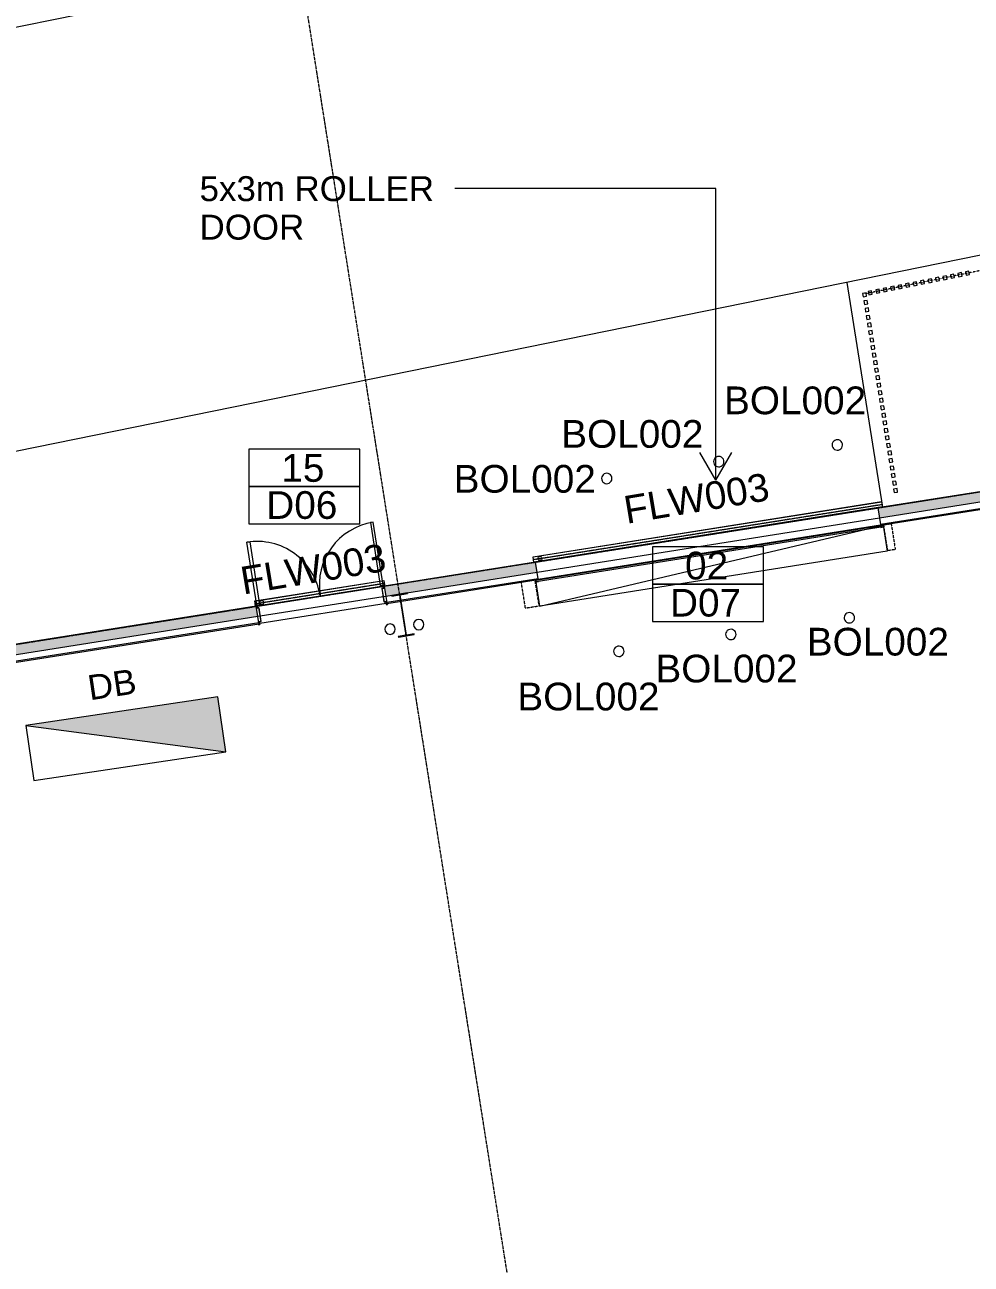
# Model space of a CAD drawing. Header units: millimetres. Extents: x -2612262 to -2065320, y 3717813 to 4283368.
# Drawn here: x -2289894 to -2276245, y 4035280 to 4053167 of the extents above; entities that cross this region are included whole.
import ezdxf

# ---------------------------------------------------------------- set-up
doc = ezdxf.new("R2010")
doc.units = ezdxf.units.MM
for name, pattern in [('Aligning Line', [3.2004, 1.6002, -1.6002]), ('Dash Small', [9, 3, -1.5, 3, -1.5]), ('Dash Tight', [1.2, 0.6, -0.6]), ('Grid Line', [21, 12, -3, 3, -3]), ('Hidden', [6, 4, -2]), ('Overhead', [4, 2.5, -1.5])]:
    doc.linetypes.add(name, pattern=pattern)
for name, color, linetype, lineweight in [('A-ANNO-KEYN', 231, 'Continuous', 5), ('A-DETL', 90, 'Continuous', 18), ('A-DETL-GENF', 92, 'Continuous', 5), ('A-DOOR', 31, 'Continuous', 5), ('A-DOOR-FRAM', 31, 'Continuous', 5), ('A-DOOR-IDEN', 31, 'Continuous', 5), ('A-FLOR', 192, 'Continuous', 5), ('A-FLOR-OVHD', 1, 'Overhead', 13), ('A-GENM', 13, 'Continuous', 5), ('A-GENM-HDLN', 13, 'Hidden', 5), ('A-GLAZ-CWMG', 51, 'Continuous', 5), ('A-WALL', 113, 'Continuous', 5), ('A-WALL-FNSH', 113, 'Continuous', 13), ('A-WALL-PATT', 111, 'Continuous', 13), ('G-ANNO-REFR', 1, 'Aligning Line', 5), ('G-ANNO-TEXT', 231, 'Continuous', 5), ('P-SANR-FIXT', 6, 'Continuous', 5), ('Q-SPCQ', 91, 'Continuous', 5), ('S-BEAM', 12, 'Continuous', 5), ('S-GRID', 1, 'Continuous', 5)]:
    doc.layers.add(name, color=color, linetype=linetype, lineweight=lineweight)
doc.styles.add('Arial', font='arial.ttf', dxfattribs={"height": 500})
doc.styles.add('Arial_2', font='arial.ttf', dxfattribs={"height": 400})
doc.styles.add('Arial_4', font='arial.ttf', dxfattribs={"height": 360})
picture_1 = doc.add_image_def('image1.jpg', size_in_pixel=(6528, 5638))

# ---------------------------------------------------------------- blocks, each defined once
blk = doc.blocks.new('Door-Hinge-Double EXTERNAL - 2340x920x920x40-Solid Core-Metal Frame-Double Rebate Wraparound GRILLE-958845-GA - Part B')
at = {"layer": 'A-DOOR'}
for p, q in [((-921, 142), (-921, 1062)), ((-921, 1062), (-881, 1062)), ((-881, 1062), (-881, 142)), ((921, 1062), (881, 1062)), ((881, 1062), (881, 142)), ((921, 142), (921, 1062)), ((-881, 142), (-921, 142)), ((881, 142), (921, 142))]:
    blk.add_line(p, q, dxfattribs=at)
for centre, start, end in [((-921, 142), 360, 90), ((921, 142), 90, 180)]:
    blk.add_arc(centre, 920, start, end, dxfattribs=at)
blk = doc.blocks.new('X_Door-Frame-Metal - Standard-2852210-GA - Part B')
at = {"layer": 'A-DOOR-FRAM'}
for p, q in [((-923, 142), (-943, 142)), ((-943, 142), (-943, 128)), ((-943, 128), (-928, 128)), ((-941, 130), (-941, 140)), ((-941, 140), (-925, 140)), ((-941, 140), (-941, 130)), ((-928, 130), (-941, 130)), ((-928, 128), (-928, 130)), ((-925, 140), (-925, 99)), ((-925, 99), (-900, 99)), ((-923, 101), (-923, 142)), ((-898, 101), (-923, 101)), ((-900, 99), (-900, -99)), ((-898, -101), (-898, 101)), ((923, 101), (898, 101)), ((898, 101), (898, -101)), ((900, -99), (900, 99)), ((900, 99), (925, 99)), ((943, 142), (923, 142)), ((923, 142), (923, 101)), ((925, 99), (925, 140)), ((925, 140), (941, 140)), ((941, 130), (928, 130)), ((928, 130), (928, 128)), ((928, 128), (943, 128)), ((941, 140), (941, 130)), ((941, 130), (941, 140)), ((943, 128), (943, 142)), ((-928, -128), (-943, -128)), ((-943, -128), (-943, -142)), ((-943, -142), (-923, -142)), ((-941, -130), (-928, -130)), ((-941, -140), (-941, -130)), ((-941, -130), (-941, -140)), ((-925, -140), (-941, -140)), ((-928, -130), (-928, -128)), ((-900, -99), (-925, -99)), ((-925, -99), (-925, -140)), ((-923, -142), (-923, -101)), ((-923, -101), (-898, -101)), ((898, -101), (923, -101)), ((925, -99), (900, -99)), ((923, -101), (923, -142)), ((923, -142), (943, -142)), ((925, -140), (925, -99)), ((941, -140), (925, -140)), ((943, -128), (928, -128)), ((928, -128), (928, -130)), ((928, -130), (941, -130)), ((941, -130), (941, -140)), ((941, -140), (941, -130)), ((943, -142), (943, -128))]:
    blk.add_line(p, q, dxfattribs=at)
blk = doc.blocks.new('Rectangular Mullion - 50 x 50mm-1158589-GA - Part B')
at = {"layer": 'A-GLAZ-CWMG'}
for p, q in [((-25, 25), (25, 25)), ((-25, -25), (-25, 25)), ((25, 25), (25, -25)), ((25, -25), (-25, -25))]:
    blk.add_line(p, q, dxfattribs=at)
blk = doc.blocks.new('Structural Framing 20 - Structural Framing 1-1264715-GA - Part B')
at = {"layer": 'S-BEAM', "lineweight": 13}
for p, q in [((-2284375, 4044968), (-2284602, 4044932)), ((-2284602, 4044932), (-2284601, 4044922)), ((-2284601, 4044922), (-2284492, 4044940)), ((-2284492, 4044940), (-2284400, 4044357)), ((-2284482, 4044941), (-2284374, 4044958)), ((-2284390, 4044358), (-2284482, 4044941)), ((-2284374, 4044958), (-2284375, 4044968)), ((-2284400, 4044357), (-2284508, 4044340)), ((-2284508, 4044340), (-2284507, 4044330)), ((-2284507, 4044330), (-2284280, 4044366)), ((-2284281, 4044376), (-2284390, 4044358)), ((-2284280, 4044366), (-2284281, 4044376))]:
    blk.add_line(p, q, dxfattribs=at)
blk = doc.blocks.new('Downpipe - Straight - 01 - 150D-1493271-GA - Part B')
at = {"layer": 'P-SANR-FIXT'}
for start, end in [(0, 180), (360, 180), (180, 0), (180, 360)]:
    blk.add_arc((-40, 100), 75, start, end, dxfattribs=at)
blk = doc.blocks.new('aba - Plumbing Fixtures - Strip Drain - Stormtech - Custom Ass - FLW003 _Doors_-2277261-GA - Part B')
at = {"layer": 'A-GENM'}
blk.add_circle((0, -95), 30, dxfattribs=at)
at = {"layer": 'A-GENM-HDLN'}
blk.add_line((0, 10), (0, -5088), dxfattribs=at)
at = {"layer": 'P-SANR-FIXT'}
for p, q in [((-41, 0), (-38, 0)), ((-38, -5088), (-38, 0)), ((0, 0), (0, -5088)), ((38, 0), (41, 0)), ((38, 0), (38, -5088)), ((41, 0), (41, -5088)), ((-41, -21), (-41, -5021))]:
    blk.add_line(p, q, dxfattribs=at)
blk = doc.blocks.new('Door-Roller-Standard - D07_5000x3000x20-Flat-Standard Motor-Anodised Clear 2-2276732-GA - Part B')
at = {"layer": 'A-DOOR', "linetype": 'Dash Small'}
for p, q in [((-2750, -127), (-2750, -505)), ((-2545, -127), (-2750, -127)), ((-2545, -505), (-2545, -127)), ((2545, -127), (2655, -127)), ((2545, -505), (2545, -127)), ((2655, -127), (2655, -505)), ((-2750, -505), (-2545, -505)), ((2655, -505), (2545, -505))]:
    blk.add_line(p, q, dxfattribs=at)
at = {"layer": 'A-DOOR-FRAM'}
for p, q in [((-2545, -127), (-2545, -157)), ((-2500, -127), (-2545, -127)), ((-2545, -157), (-2500, -157)), ((-2541, -155), (-2541, -129)), ((-2541, -129), (-2500, -129)), ((-2500, -155), (-2541, -155)), ((-2500, -129), (-2500, -127)), ((-2500, -157), (-2500, -155)), ((2545, -127), (2500, -127)), ((2500, -127), (2500, -129)), ((2500, -129), (2541, -129)), ((2541, -155), (2500, -155)), ((2500, -155), (2500, -157)), ((2500, -157), (2545, -157)), ((2541, -129), (2541, -155)), ((2545, -157), (2545, -127))]:
    blk.add_line(p, q, dxfattribs=at)
blk = doc.blocks.new('X_Door-Panel-Roller-Standard - Standard-2852217-GA - Part B')
at = {"layer": 'A-DOOR'}
for p, q in [((-2535, -368), (2535, 10)), ((-2535, -368), (-2535, 10)), ((-2535, 10), (2535, 10)), ((2535, 10), (-2535, 10)), ((-2535, 10), (-2535, -10)), ((2535, 10), (2535, -368)), ((2535, -10), (2535, 10)), ((-2535, -10), (2535, -10)), ((2535, -368), (-2535, -368))]:
    blk.add_line(p, q, dxfattribs=at)
blk = doc.blocks.new('Bollard_Typical - 150mm Diameter - BOL002 _removable_-1561748-GA - Part B')
at = {"layer": 'Q-SPCQ'}
for start, end in [(360, 180), (180, 0)]:
    blk.add_arc((1.2, -75), 75, start, end, dxfattribs=at)
blk = doc.blocks.new('aba - Plumbing Fixtures - Strip Drain - Stormtech - Custom Ass - FLW003 _Doors_-V52-GA - Part B')
at = {"layer": 'A-GENM'}
blk.add_circle((0, -95), 30, dxfattribs=at)
at = {"layer": 'A-GENM-HDLN'}
blk.add_line((0, 10), (0, -1896), dxfattribs=at)
at = {"layer": 'P-SANR-FIXT'}
for p, q in [((0, 0), (0, -1886)), ((38, 0), (41, 0)), ((38, 0), (38, -1886)), ((41, 0), (41, -1886)), ((-41, -10), (-41, -18)), ((-41, -20), (-41, -1866)), ((-38, -18), (-38, -15)), ((-38, -1866), (-38, -20)), ((-41, -1868), (-41, -1876)), ((-38, -1871), (-38, -1868)), ((41, -1886), (38, -1886))]:
    blk.add_line(p, q, dxfattribs=at)
blk = doc.blocks.new('AA_DOOR_MARK _ TYPE MARK_HA2 - Mark _ Type Mark-1751130-GA - Part B')
at = {"layer": 'A-DOOR-IDEN'}
for p, q in [((4, 2.7), (-4, 2.7)), ((-4, 2.7), (-4, 0)), ((4, 0), (4, 2.7)), ((4, 0), (-4, 0)), ((4, -2.7), (4, 0)), ((-4, 0), (4, 0)), ((-4, 0), (-4, -2.7)), ((-4, -2.7), (4, -2.7))]:
    blk.add_line(p, q, dxfattribs=at)

msp = doc.modelspace()

# ---------------------------------------------------------------- hatches: boundary and pattern name
at = {"layer": 'A-DETL-GENF'}
msp.add_hatch(color=7, dxfattribs=at).paths.add_polyline_path([(-2286992.7, 4042676.2), (-2287111, 4043467.4), (-2289880.2, 4043053.5)])
at = {"layer": 'A-WALL-PATT', "lineweight": 5}
h = msp.add_hatch(dxfattribs=at)
h.set_pattern_fill('FP_2', color=256, style=0, pattern_type=2)
h.set_pattern_definition([(50, (0, 0), (1457.47236, -127.5124), [152.4, -1676.4]), (355, (0, 0), (-281.9423, 1528.4541), [121.92, -1341.12]), (100.451, (121.5, -10.6), (1175.54118, 1400.9327), [129.52, -1424.721]), (46.184, (0, 406.4), (2168.6325, -336.3419), [228.6, -2514.6]), (96.636, (180.7, 378.4), (1899.2207, 1979.4208), [194.28, -2137.081]), (351.184, (0, 406.4), (1899.2401, 1979.4025), [182.88, -2011.68]), (21, (203.2, 304.8), (1212.9148, -818.1215), [152.4, -1676.4]), (326, (203.2, 304.8), (494.41695, 1473.50445), [121.92, -1341.12]), (71.451, (304.3, 236.6), (1707.33713, 655.36968), [129.52, -1424.721]), (37.5, (0, 0), (24.709387, 676.44024), [67.056, -1257.808, 67.056, -1294.384, -1346.2]), (37.5, (0, 0), (24.709387, 676.44024), [-2686.304, 67.056, -1279.144]), (7.5, (0, 0), (534.55775, 801.44425), [67.056, -709.168, 67.056, -1227.328, -513.08]), (7.5, (0, 0), (534.55775, 801.44425), [-2070.608, 67.056, -446.024]), (327.5, (-453.14, 0), (1084.727506, -45.831226), [67.056, -440.944, 67.056, -1517.904, -2103.12]), (327.5, (-453.14, 0), (1084.727506, -45.831226), [-2092.96, 67.056, -2036.064]), (317.5, (-656.3, 0), (1185.03465, 203.41354), [67.056, -593.344, 67.056, -985.52, -1493.52]), (317.5, (-656.3, 0), (1185.03465, 203.41354), [-1712.976, 67.056, -1426.464])])
h.paths.add_polyline_path([(-2326119.7, 4038356.3), (-2314553.9, 4040188.2), (-2314577.3, 4040336.4), (-2326143.2, 4038504.5)])
h.paths.add_polyline_path([(-2309615.4, 4040970.4), (-2308247.8, 4041187.1), (-2308271.3, 4041335.2), (-2309638.9, 4041118.6)])
h.paths.add_polyline_path([(-2306404.8, 4041479), (-2286532.5, 4044626.5), (-2286556, 4044774.7), (-2306428.3, 4041627.1), (-2306418.7, 4041566.9)])
h.paths.add_polyline_path([(-2284689.5, 4044918.5), (-2282506.7, 4045264.2), (-2282530.2, 4045412.4), (-2284713, 4045066.6), (-2284703.4, 4045006.4)])
h.paths.add_polyline_path([(-2277568.3, 4046046.4), (-2251907.2, 4050110.9), (-2251930.6, 4050259), (-2277591.8, 4046194.6)])
h.paths.add_polyline_path([(-2250064.2, 4050402.8), (-2242531.4, 4051595.9), (-2242554.9, 4051744.1), (-2250087.6, 4050550.9), (-2250078.1, 4050490.7)])
h = msp.add_hatch(dxfattribs=at)
h.set_pattern_fill('FP_1', color=256, style=0, pattern_type=2)
h.set_pattern_definition([(0, (0, 0), (812.8, 203.2), [67.056, -542.544, 67.056, -542.544, -3251.2]), (0, (0, 0), (812.8, 203.2), [-1219.2, 67.056, -1152.144, 67.056, -542.544, -1422.4]), (0, (0, 0), (812.8, 203.2), [-3048, 67.056, -339.344, 67.056, -948.944]), (120, (304.8, 101.6), (-582.376362, 602.305448), [67.056, -542.544, 67.056, -542.544, -3251.2]), (120, (304.8, 101.6), (-582.376362, 602.305448), [-1219.2, 67.056, -1152.144, 67.056, -542.544, -1422.4]), (120, (304.8, 101.6), (-582.376362, 602.305448), [-3048, 67.056, -339.344, 67.056, -948.944]), (240, (406.4, 508), (-230.423638, -805.505448), [67.056, -542.544, 67.056, -542.544, -3251.2]), (240, (406.4, 508), (-230.423638, -805.505448), [-1219.2, 67.056, -1152.144, 67.056, -542.544, -1422.4]), (240, (406.4, 508), (-230.423638, -805.505448), [-3048, 67.056, -339.344, 67.056, -948.944])])
h.paths.add_polyline_path([(-2325955.3, 4038277.1), (-2314537.6, 4040085.5), (-2314539.5, 4040097.4), (-2325957.1, 4038288.9)])
h.paths.add_polyline_path([(-2309599.2, 4040867.7), (-2308231.6, 4041084.3), (-2308233.4, 4041096.2), (-2309601, 4040879.6), (-2309599.3, 4040868.3)])
h.paths.add_polyline_path([(-2306388.5, 4041376.3), (-2286516.3, 4044523.8), (-2286518.2, 4044535.7), (-2306390.4, 4041388.1), (-2306388.6, 4041376.8)])
h.paths.add_polyline_path([(-2284673.2, 4044815.7), (-2282490.5, 4045161.5), (-2282492.3, 4045173.3), (-2284675.1, 4044827.6), (-2284673.3, 4044816.3)])
h.paths.add_polyline_path([(-2277552, 4045943.7), (-2251890.9, 4050008.2), (-2251892.8, 4050020), (-2255828.2, 4049396.7), (-2277553.9, 4045955.5), (-2277552.1, 4045944.2)])
h.paths.add_polyline_path([(-2250047.9, 4050300.1), (-2242515.1, 4051493.2), (-2242517, 4051505), (-2250049.8, 4050311.9), (-2250048, 4050300.6)])

# ---------------------------------------------------------------- linework, layer by layer
at = {"layer": 'A-DETL', "linetype": 'Dash Tight', "lineweight": 5}
msp.add_line((-2264338.9, 4051989.4), (-2277783.9, 4049282.7), dxfattribs=at)
at = {"layer": 'A-DETL', "lineweight": 5}
for p, q in [((-2287111, 4043467.4), (-2289880.2, 4043053.5)), ((-2286992.7, 4042676.2), (-2287111, 4043467.4)), ((-2289880.2, 4043053.5), (-2289762, 4042262.3)), ((-2289880.2, 4043053.5), (-2286992.7, 4042676.2)), ((-2289762, 4042262.3), (-2286992.7, 4042676.2))]:
    msp.add_line(p, q, dxfattribs=at)
at = {"layer": 'A-DOOR-IDEN'}
msp.add_line((-2280041.1, 4045678), (-2280041.1, 4045678), dxfattribs=at)
at = {"layer": 'A-FLOR'}
for p, q in [((-2352562.9, 4040410), (-2277851.4, 4055610.2)), ((-2262838.7, 4052541.7), (-2294595.3, 4046080.7)), ((-2278039.4, 4049449), (-2277525.3, 4046205.1)), ((-2282563.9, 4045490.8), (-2277538.3, 4046286.8)), ((-2277568.3, 4046046.4), (-2282506.7, 4045264.2)), ((-2282550.9, 4045409.1), (-2282563.9, 4045490.8)), ((-2286578.6, 4044853.6), (-2284715.8, 4045148.6)), ((-2284715.8, 4045148.6), (-2284705.5, 4045083)), ((-2286568.2, 4044788), (-2286578.6, 4044853.6)), ((-2284724.1, 4044913), (-2286498, 4044632)), ((-2284689.5, 4044918.5), (-2284722.1, 4044913.3)), ((-2286500, 4044631.7), (-2286532.5, 4044626.6))]:
    msp.add_line(p, q, dxfattribs=at)
at = {"layer": 'A-FLOR-OVHD'}
msp.add_line((-2325995, 4038527.9), (-2236242.9, 4052743.8), dxfattribs=at)
msp.add_line((-2325995, 4038527.9), (-2236242.9, 4052743.8), dxfattribs=at)
at = {"layer": 'A-WALL', "color": 250, "lineweight": 13}
for p, q in [((-2251930.6, 4050259), (-2277591.8, 4046194.6)), ((-2251907.2, 4050110.9), (-2277568.3, 4046046.4)), ((-2277591.8, 4046194.6), (-2277568.3, 4046046.4)), ((-2282530.2, 4045412.4), (-2284713, 4045066.6)), ((-2282506.7, 4045264.2), (-2282530.2, 4045412.4)), ((-2282506.7, 4045264.2), (-2284689.5, 4044918.5)), ((-2284713, 4045066.6), (-2284689.5, 4044918.5)), ((-2286556, 4044774.7), (-2306428.3, 4041627.1)), ((-2286532.5, 4044626.5), (-2286556, 4044774.7)), ((-2286532.5, 4044626.5), (-2306404.8, 4041479))]:
    msp.add_line(p, q, dxfattribs=at)
at = {"layer": 'A-WALL'}
for p, q in [((-2251892.8, 4050020), (-2277553.9, 4045955.5)), ((-2282530.2, 4045412.4), (-2277591.8, 4046194.6)), ((-2277552, 4045943.7), (-2282490.5, 4045161.5)), ((-2282492.3, 4045173.3), (-2284675.1, 4044827.6)), ((-2286546.1, 4044776.3), (-2284722.9, 4045065.1)), ((-2284720.9, 4045065.4), (-2284713, 4045066.6)), ((-2286556, 4044774.7), (-2286548.1, 4044776)), ((-2284683.1, 4044814.2), (-2286506.4, 4044525.4)), ((-2284673.2, 4044815.7), (-2284681.2, 4044814.5)), ((-2286518.2, 4044535.7), (-2306390.4, 4041388.1)), ((-2286508.4, 4044525.1), (-2286516.3, 4044523.8))]:
    msp.add_line(p, q, dxfattribs=at)
at = {"layer": 'A-WALL', "color": 7}
for p, q in [((-2277568.3, 4046046.4), (-2277553.9, 4045955.5)), ((-2282492.3, 4045173.3), (-2282506.7, 4045264.2)), ((-2284689.5, 4044918.5), (-2284675.1, 4044827.6)), ((-2286518.2, 4044535.7), (-2286532.5, 4044626.5))]:
    msp.add_line(p, q, dxfattribs=at)
at = {"layer": 'A-WALL-FNSH', "color": 7, "lineweight": 5}
for p, q in [((-2277552, 4045943.7), (-2251890.9, 4050008.2)), ((-2277553.9, 4045955.5), (-2277552, 4045943.7)), ((-2284673.2, 4044815.7), (-2282490.5, 4045161.5)), ((-2282490.5, 4045161.5), (-2282492.3, 4045173.3)), ((-2284675.1, 4044827.6), (-2284673.2, 4044815.7)), ((-2306388.5, 4041376.3), (-2286516.3, 4044523.8)), ((-2286516.3, 4044523.8), (-2286518.2, 4044535.7))]:
    msp.add_line(p, q, dxfattribs=at)
at = {"layer": 'G-ANNO-TEXT', "color": 7}
for p, q in [((-2283388.9, 4050801.6), (-2283693.7, 4050801.6)), ((-2279929, 4050801.6), (-2283388.9, 4050801.6)), ((-2279929, 4046595.7), (-2279929, 4050801.6)), ((-2279929, 4046595.7), (-2280159.9, 4046995.7)), ((-2279929, 4046595.7), (-2279698, 4046995.7))]:
    msp.add_line(p, q, dxfattribs=at)
at = {"layer": 'S-GRID', "linetype": 'Grid Line'}
for p, q in [((-2277009, 3997727.6), (-2286549.4, 4057960.8)), ((-2325985, 4038529.5), (-2226640.2, 4054264.8))]:
    msp.add_line(p, q, dxfattribs=at)

# ---------------------------------------------------------------- block references
at = {"layer": 'A-DOOR', "rotation": 9.000328388161856}
for name, p in [('Door-Hinge-Double EXTERNAL - 2340x920x920x40-Solid Core-Metal Frame-Double Rebate Wraparound GRILLE-958845-GA - Part B', (-2285614.6, 4044795.2)), ('X_Door-Panel-Roller-Standard - Standard-2852217-GA - Part B', (-2280018.9, 4045537.8)), ('X_Door-Frame-Metal - Standard-2852210-GA - Part B', (-2285614.6, 4044795.2))]:
    msp.add_blockref(name, p, dxfattribs=at)
at = {"layer": 'A-DOOR', "linetype": 'Dash Small', "rotation": 9.000328388161856}
msp.add_blockref('Door-Roller-Standard - D07_5000x3000x20-Flat-Standard Motor-Anodised Clear 2-2276732-GA - Part B', (-2280041.1, 4045678), dxfattribs=at)
at = {"layer": 'A-DOOR-IDEN', "xscale": 199.9999999999999, "yscale": 199.9999999999999, "zscale": 199.9999999999999}
for p in [(-2285863.9, 4046504.6), (-2280041.1, 4045095.3)]:
    msp.add_blockref('AA_DOOR_MARK _ TYPE MARK_HA2 - Mark _ Type Mark-1751130-GA - Part B', p, dxfattribs=at)
at = {"layer": 'A-GLAZ-CWMG', "extrusion": (0, 0, -1)}
for p, rotation in [((2276406.5, 4049560), 168.6177207831383), ((2276298.7, 4049581.7), 168.6177207831383), ((2277269.2, 4049386.3), 168.6177207831383), ((2277161.4, 4049408), 168.6177207831383), ((2277053.5, 4049429.7), 168.6177207831383), ((2276945.7, 4049451.5), 168.6177207831383), ((2276837.9, 4049473.2), 168.6177207831383), ((2276730, 4049494.9), 168.6177207831383), ((2276622.2, 4049516.6), 168.6177207831383), ((2276514.4, 4049538.3), 168.6177207831383), ((2277781.8, 4049269.5), 80.99967161194257), ((2277700.6, 4049299.5), 168.6177207831383), ((2277592.7, 4049321.2), 168.6177207831383), ((2277484.9, 4049342.9), 168.6177207831383), ((2277377, 4049364.6), 168.6177207831383), ((2277764.6, 4049160.8), 80.99967161194257), ((2277747.4, 4049052.2), 80.99967161194257), ((2277730.2, 4048943.5), 80.99967161194257), ((2277712.9, 4048834.9), 80.99967161194257), ((2277695.7, 4048726.2), 80.99967161194257), ((2277678.5, 4048617.6), 80.99967161194257), ((2277661.3, 4048508.9), 80.99967161194257), ((2277644.1, 4048400.3), 80.99967161194257), ((2277626.9, 4048291.7), 80.99967161194257), ((2277609.7, 4048183), 80.99967161194257), ((2277592.5, 4048074.4), 80.99967161194257), ((2277575.3, 4047965.7), 80.99967161194257), ((2277558.1, 4047857.1), 80.99967161194257), ((2277540.9, 4047748.4), 80.99967161194257), ((2277523.7, 4047639.8), 80.99967161194257), ((2277506.4, 4047531.1), 80.99967161194257), ((2277489.2, 4047422.5), 80.99967161194257), ((2277472, 4047313.8), 80.99967161194257), ((2277454.8, 4047205.2), 80.99967161194257), ((2277437.6, 4047096.6), 80.99967161194257), ((2277420.4, 4046987.9), 80.99967161194257), ((2277403.2, 4046879.3), 80.99967161194257), ((2277386, 4046770.6), 80.99967161194257), ((2277368.8, 4046662), 80.99967161194257), ((2277351.6, 4046553.3), 80.99967161194257), ((2277334.4, 4046444.7), 80.99967161194257)]:
    msp.add_blockref('Rectangular Mullion - 50 x 50mm-1158589-GA - Part B', p, dxfattribs=dict(at, rotation=rotation))
at = {"layer": 'P-SANR-FIXT'}
for name, p, rotation in [('aba - Plumbing Fixtures - Strip Drain - Stormtech - Custom Ass - FLW003 _Doors_-2277261-GA - Part B', (-2282557.4, 4045449.9), 99.00032838971067), ('aba - Plumbing Fixtures - Strip Drain - Stormtech - Custom Ass - FLW003 _Doors_-V52-GA - Part B', (-2286572.1, 4044812.7), 99.00032838818797)]:
    msp.add_blockref(name, p, dxfattribs=dict(at, rotation=rotation))
for p in [(-2284172, 4044410.7), (-2284586.9, 4044345)]:
    msp.add_blockref('Downpipe - Straight - 01 - 150D-1493271-GA - Part B', p, dxfattribs=at)
at = {"layer": 'Q-SPCQ', "rotation": 357.9999999999982}
for p in [(-2278174.7, 4047178.1), (-2279884.1, 4046937.7), (-2281499.4, 4046693.9), (-2278000.3, 4044684.2), (-2279709.7, 4044443.8), (-2281325, 4044200)]:
    msp.add_blockref('Bollard_Typical - 150mm Diameter - BOL002 _removable_-1561748-GA - Part B', p, dxfattribs=at)
at = {"layer": 'S-BEAM'}
msp.add_blockref('Structural Framing 20 - Structural Framing 1-1264715-GA - Part B', (0, 0), dxfattribs=at)

# ---------------------------------------------------------------- texts
at = {"layer": 'A-ANNO-KEYN', "char_height": 400, "width": 2533.332, "attachment_point": 1, "style": 'Arial_2'}
for insert in [(-2279809.5, 4047946.7), (-2282157.9, 4047462.4), (-2283708.6, 4046814.4), (-2278616.3, 4044464), (-2280799.3, 4044076.4), (-2282790.2, 4043672.5)]:
    msp.add_mtext('BOL002', dxfattribs=dict(at, insert=insert))
at = {"layer": 'A-ANNO-KEYN', "char_height": 400, "width": 2629.535, "attachment_point": 1, "rotation": 9.44475, "style": 'Arial_2'}
for insert in [(-2281281.4, 4046358.3), (-2286810.8, 4045337.3)]:
    msp.add_mtext('FLW003', dxfattribs=dict(at, insert=insert))
at = {"layer": 'A-DOOR-IDEN', "char_height": 400, "attachment_point": 1, "style": 'Arial_2'}
for s, insert, width in [('15', (-2286194.7, 4046971.4), 769.62), ('D06', (-2286411.5, 4046436.1), 1266.666), ('02', (-2280371.9, 4045562.1), 769.62), ('D07', (-2280588.7, 4045026.8), 1266.666)]:
    msp.add_mtext(s, dxfattribs=dict(at, insert=insert, width=width))
at = {"layer": 'G-ANNO-TEXT', "color": 7, "attachment_point": 1}
for s, insert, char_height, width, rotation, style in [('BATTERED GRADE TO NATURAL GROUND', (-2303336.6, 4051950.6), 500, 17364.551, 11.27181, 'Arial'), ('DB', (-2289009.5, 4043773.5), 360, 833.755, 8.50041, 'Arial_4')]:
    msp.add_mtext(s, dxfattribs=dict(at, insert=insert, char_height=char_height, width=width, rotation=rotation, style=style))
at = {"layer": 'G-ANNO-TEXT', "color": 7, "char_height": 360, "attachment_point": 1, "style": 'Arial_4'}
for s, insert, width in [('5x3m ROLLER ', (-2287373.3, 4050981.6), 4168.775), ('DOOR', (-2287373.3, 4050426), 1795.78)]:
    msp.add_mtext(s, dxfattribs=dict(at, insert=insert, width=width))

# ---------------------------------------------------------------- pictures from other files: only their frames are drawn
at = {"layer": 'G-ANNO-REFR'}
image = msp.add_image(picture_1, insert=(-2382054.9, 4283368.1), size_in_units=(433000, 373966.6), rotation=-122.11743, dxfattribs=at)
image.dxf.flags = 15

doc.saveas('drawing.dxf')
